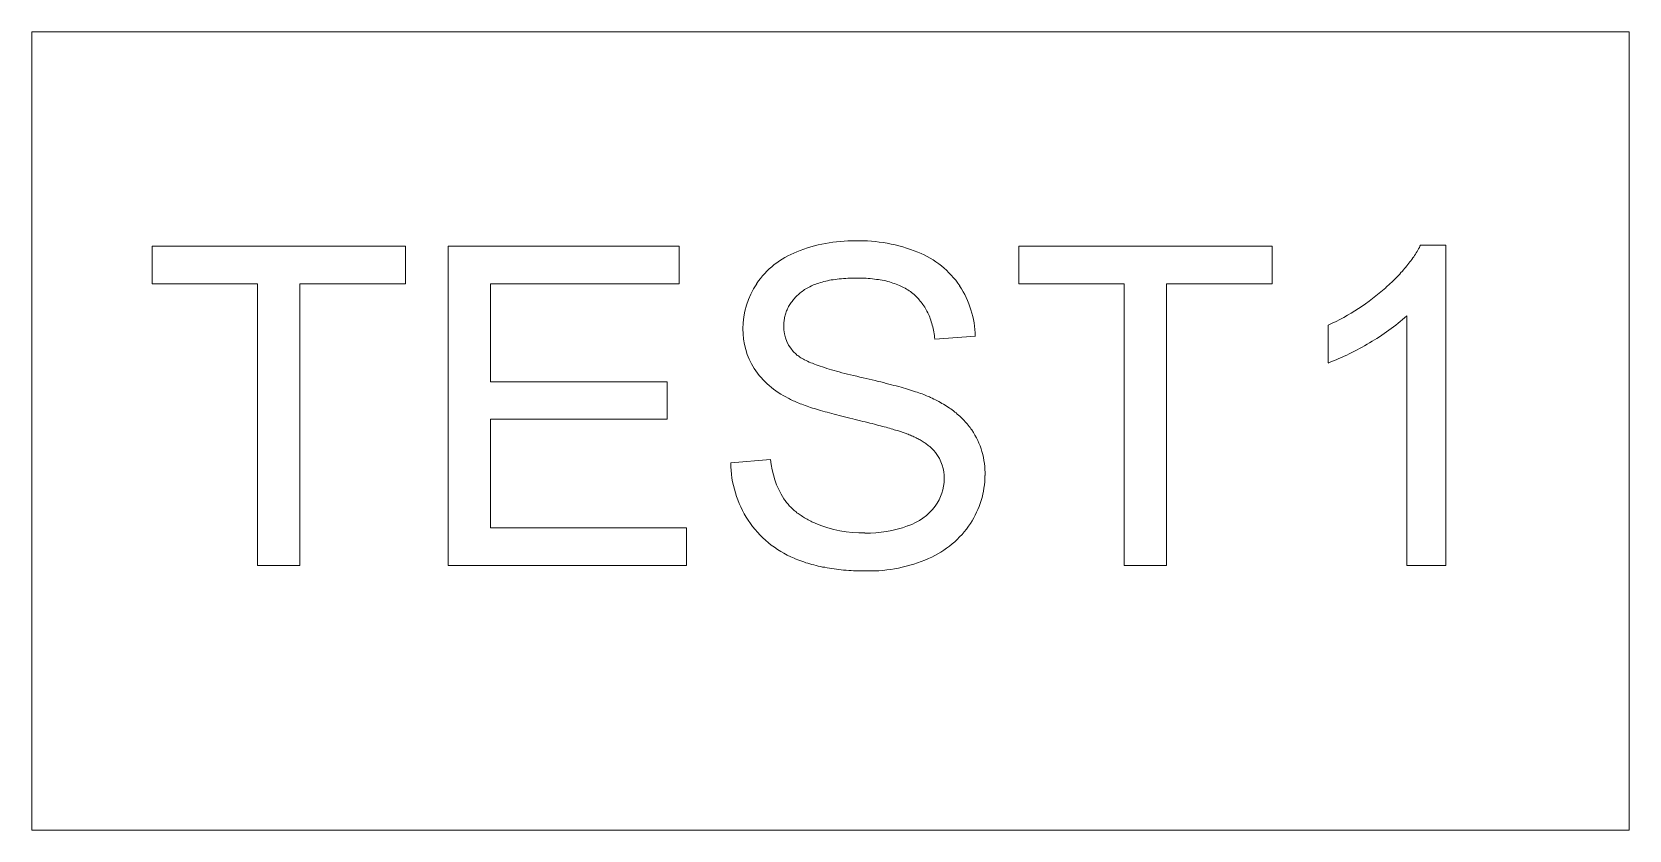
# Model space of a CAD drawing. Extents: x 0 to 100, y 0 to 50.
import ezdxf

# ---------------------------------------------------------------- set-up
doc = ezdxf.new("R2010")
doc.units = 0
doc.layers.add('cut at -2', color=7, linetype='Continuous', lineweight=0, true_color=0xffffff)
doc.layers.add('rapid', color=5, linetype='Continuous', lineweight=0, true_color=0x0000ff)

msp = doc.modelspace()

# ---------------------------------------------------------------- linework, layer by layer
at = {"layer": 'cut at -2'}
for p, q in [((100, 50), (0, 50)), ((0, 50), (0, 0)), ((100, 0), (100, 50)), ((7.53, 34.21), (7.53, 36.57)), ((7.53, 36.57), (23.38, 36.57)), ((23.38, 36.57), (23.38, 34.21)), ((26.06, 16.57), (26.06, 36.57)), ((26.06, 36.57), (40.52, 36.57)), ((40.52, 36.57), (40.52, 34.21)), ((61.8, 34.21), (61.8, 36.57)), ((61.8, 36.57), (77.66, 36.57)), ((77.66, 36.57), (77.66, 34.21)), ((86.52, 35.92), (86.57, 36)), ((86.57, 36), (86.63, 36.08)), ((86.63, 36.08), (86.68, 36.17)), ((86.68, 36.17), (86.73, 36.25)), ((86.73, 36.25), (86.78, 36.33)), ((86.78, 36.33), (86.82, 36.41)), ((86.82, 36.41), (86.87, 36.49)), ((86.87, 36.49), (86.91, 36.57)), ((86.91, 36.57), (86.95, 36.65)), ((86.95, 36.65), (88.53, 36.65)), ((88.53, 36.65), (88.53, 16.57)), ((85.72, 34.92), (85.8, 35)), ((85.8, 35), (85.87, 35.09)), ((85.87, 35.09), (85.94, 35.17)), ((85.94, 35.17), (86.01, 35.25)), ((86.01, 35.25), (86.08, 35.34)), ((86.08, 35.34), (86.15, 35.42)), ((86.15, 35.42), (86.22, 35.51)), ((86.22, 35.51), (86.28, 35.59)), ((86.28, 35.59), (86.34, 35.67)), ((86.34, 35.67), (86.4, 35.75)), ((86.4, 35.75), (86.46, 35.84)), ((86.46, 35.84), (86.52, 35.92)), ((14.12, 34.21), (7.53, 34.21)), ((14.12, 16.57), (14.12, 34.21)), ((23.38, 34.21), (16.77, 34.21)), ((16.77, 34.21), (16.77, 16.57)), ((40.52, 34.21), (28.71, 34.21)), ((28.71, 34.21), (28.71, 28.09)), ((48.63, 34), (48.54, 33.95)), ((48.71, 34.04), (48.63, 34)), ((48.8, 34.09), (48.71, 34.04)), ((48.89, 34.13), (48.8, 34.09)), ((48.98, 34.17), (48.89, 34.13)), ((49.08, 34.2), (48.98, 34.17)), ((49.17, 34.24), (49.08, 34.2)), ((49.27, 34.27), (49.17, 34.24)), ((49.38, 34.3), (49.27, 34.27)), ((49.48, 34.33), (49.38, 34.3)), ((49.59, 34.36), (49.48, 34.33)), ((49.7, 34.39), (49.59, 34.36)), ((49.82, 34.41), (49.7, 34.39)), ((49.93, 34.44), (49.82, 34.41)), ((50.05, 34.46), (49.93, 34.44)), ((50.17, 34.48), (50.05, 34.46)), ((50.29, 34.5), (50.17, 34.48)), ((50.42, 34.51), (50.29, 34.5)), ((50.55, 34.53), (50.42, 34.51)), ((50.68, 34.54), (50.55, 34.53)), ((50.81, 34.55), (50.68, 34.54)), ((50.95, 34.56), (50.81, 34.55)), ((51.09, 34.57), (50.95, 34.56)), ((51.23, 34.57), (51.09, 34.57)), ((51.37, 34.58), (51.23, 34.57)), ((51.52, 34.58), (51.37, 34.58)), ((51.67, 34.58), (51.52, 34.58)), ((51.81, 34.58), (51.67, 34.58)), ((51.95, 34.58), (51.81, 34.58)), ((52.09, 34.57), (51.95, 34.58)), ((52.23, 34.57), (52.09, 34.57)), ((52.36, 34.56), (52.23, 34.57)), ((52.49, 34.55), (52.36, 34.56)), ((52.62, 34.53), (52.49, 34.55)), ((52.75, 34.52), (52.62, 34.53)), ((52.87, 34.5), (52.75, 34.52)), ((53, 34.49), (52.87, 34.5)), ((53.12, 34.47), (53, 34.49)), ((53.24, 34.44), (53.12, 34.47)), ((53.35, 34.42), (53.24, 34.44)), ((53.47, 34.4), (53.35, 34.42)), ((53.58, 34.37), (53.47, 34.4)), ((53.69, 34.34), (53.58, 34.37)), ((53.8, 34.31), (53.69, 34.34)), ((53.9, 34.27), (53.8, 34.31)), ((54.01, 34.24), (53.9, 34.27)), ((54.11, 34.2), (54.01, 34.24)), ((54.21, 34.16), (54.11, 34.2)), ((54.31, 34.12), (54.21, 34.16)), ((54.4, 34.08), (54.31, 34.12)), ((54.49, 34.04), (54.4, 34.08)), ((54.58, 33.99), (54.49, 34.04)), ((68.39, 34.21), (61.8, 34.21)), ((68.39, 16.57), (68.39, 34.21)), ((77.66, 34.21), (71.04, 34.21)), ((71.04, 34.21), (71.04, 16.57)), ((84.77, 33.98), (84.86, 34.07)), ((84.86, 34.07), (84.96, 34.15)), ((84.96, 34.15), (85.05, 34.24)), ((85.05, 34.24), (85.14, 34.32)), ((85.14, 34.32), (85.23, 34.41)), ((85.23, 34.41), (85.31, 34.49)), ((85.31, 34.49), (85.4, 34.58)), ((85.4, 34.58), (85.48, 34.66)), ((85.48, 34.66), (85.56, 34.75)), ((85.56, 34.75), (85.64, 34.83)), ((85.64, 34.83), (85.72, 34.92)), ((47.54, 33.05), (47.5, 32.99)), ((47.59, 33.12), (47.54, 33.05)), ((47.64, 33.18), (47.59, 33.12)), ((47.69, 33.24), (47.64, 33.18)), ((47.74, 33.3), (47.69, 33.24)), ((47.79, 33.36), (47.74, 33.3)), ((47.85, 33.42), (47.79, 33.36)), ((47.91, 33.48), (47.85, 33.42)), ((47.97, 33.53), (47.91, 33.48)), ((48.03, 33.59), (47.97, 33.53)), ((48.1, 33.65), (48.03, 33.59)), ((48.17, 33.7), (48.1, 33.65)), ((48.24, 33.76), (48.17, 33.7)), ((48.31, 33.81), (48.24, 33.76)), ((48.38, 33.86), (48.31, 33.81)), ((48.46, 33.91), (48.38, 33.86)), ((48.54, 33.95), (48.46, 33.91)), ((54.67, 33.94), (54.58, 33.99)), ((54.76, 33.89), (54.67, 33.94)), ((54.84, 33.84), (54.76, 33.89)), ((54.92, 33.79), (54.84, 33.84)), ((55, 33.73), (54.92, 33.79)), ((55.08, 33.67), (55, 33.73)), ((55.15, 33.61), (55.08, 33.67)), ((55.23, 33.55), (55.15, 33.61)), ((55.3, 33.49), (55.23, 33.55)), ((55.37, 33.42), (55.3, 33.49)), ((55.43, 33.36), (55.37, 33.42)), ((55.5, 33.29), (55.43, 33.36)), ((55.56, 33.22), (55.5, 33.29)), ((55.62, 33.14), (55.56, 33.22)), ((55.68, 33.07), (55.62, 33.14)), ((55.74, 32.99), (55.68, 33.07)), ((47.11, 32.03), (47.1, 31.96)), ((47.12, 32.11), (47.11, 32.03)), ((47.14, 32.18), (47.12, 32.11)), ((47.16, 32.25), (47.14, 32.18)), ((47.18, 32.32), (47.16, 32.25)), ((47.2, 32.39), (47.18, 32.32)), ((47.22, 32.46), (47.2, 32.39)), ((47.25, 32.53), (47.22, 32.46)), ((47.28, 32.6), (47.25, 32.53)), ((47.31, 32.66), (47.28, 32.6)), ((47.34, 32.73), (47.31, 32.66)), ((47.38, 32.8), (47.34, 32.73)), ((47.42, 32.86), (47.38, 32.8)), ((47.46, 32.93), (47.42, 32.86)), ((47.5, 32.99), (47.46, 32.93)), ((55.79, 32.92), (55.74, 32.99)), ((55.85, 32.84), (55.79, 32.92)), ((55.9, 32.76), (55.85, 32.84)), ((55.95, 32.67), (55.9, 32.76)), ((56, 32.59), (55.95, 32.67)), ((56.04, 32.5), (56, 32.59)), ((56.09, 32.41), (56.04, 32.5)), ((56.13, 32.32), (56.09, 32.41)), ((56.17, 32.23), (56.13, 32.32)), ((56.21, 32.14), (56.17, 32.23)), ((56.25, 32.04), (56.21, 32.14)), ((56.28, 31.94), (56.25, 32.04)), ((86.08, 16.57), (86.08, 32.22)), ((47.08, 31.81), (47.07, 31.73)), ((47.07, 31.73), (47.07, 31.66)), ((47.07, 31.66), (47.07, 31.58)), ((47.09, 31.88), (47.08, 31.81)), ((47.1, 31.96), (47.09, 31.88)), ((56.31, 31.84), (56.28, 31.94)), ((56.35, 31.74), (56.31, 31.84)), ((56.37, 31.64), (56.35, 31.74)), ((56.4, 31.53), (56.37, 31.64)), ((56.43, 31.43), (56.4, 31.53)), ((56.45, 31.32), (56.43, 31.43)), ((56.47, 31.21), (56.45, 31.32)), ((56.49, 31.09), (56.47, 31.21)), ((56.51, 30.98), (56.49, 31.09)), ((81.17, 29.26), (81.17, 31.63)), ((56.52, 30.87), (56.51, 30.98)), ((56.54, 30.75), (56.52, 30.87)), ((59.07, 30.94), (56.54, 30.75)), ((47.85, 29.81), (47.9, 29.76)), ((47.9, 29.76), (47.95, 29.72)), ((47.95, 29.72), (48.01, 29.68)), ((48.01, 29.68), (48.08, 29.63)), ((48.08, 29.63), (48.15, 29.59)), ((48.15, 29.59), (48.22, 29.54)), ((48.22, 29.54), (48.3, 29.5)), ((48.3, 29.5), (48.38, 29.46)), ((48.38, 29.46), (48.47, 29.41)), ((48.47, 29.41), (48.56, 29.37)), ((48.56, 29.37), (48.66, 29.32)), ((48.66, 29.32), (48.77, 29.28)), ((48.77, 29.28), (48.87, 29.24)), ((48.87, 29.24), (48.99, 29.19)), ((48.99, 29.19), (49.1, 29.15)), ((49.1, 29.15), (49.23, 29.1)), ((49.23, 29.1), (49.35, 29.06)), ((49.35, 29.06), (49.49, 29.01)), ((49.49, 29.01), (49.62, 28.97)), ((28.71, 28.09), (39.77, 28.09)), ((39.77, 28.09), (39.77, 25.74)), ((49.62, 28.97), (49.76, 28.92)), ((49.76, 28.92), (49.91, 28.88)), ((49.91, 28.88), (50.06, 28.83)), ((50.06, 28.83), (50.22, 28.79)), ((50.22, 28.79), (50.38, 28.74)), ((50.38, 28.74), (50.54, 28.7)), ((50.54, 28.7), (50.71, 28.65)), ((50.71, 28.65), (50.89, 28.61)), ((50.89, 28.61), (51.07, 28.56)), ((51.07, 28.56), (51.25, 28.52)), ((51.25, 28.52), (51.44, 28.47)), ((51.44, 28.47), (51.64, 28.43)), ((51.64, 28.43), (51.84, 28.38)), ((51.84, 28.38), (52.04, 28.34)), ((52.04, 28.34), (52.23, 28.29)), ((52.23, 28.29), (52.42, 28.25)), ((52.42, 28.25), (52.61, 28.2)), ((52.61, 28.2), (52.8, 28.16)), ((52.8, 28.16), (52.98, 28.11)), ((52.98, 28.11), (53.15, 28.07)), ((53.15, 28.07), (53.32, 28.03)), ((53.32, 28.03), (53.49, 27.98)), ((47.43, 27.01), (47.36, 27.05)), ((47.5, 26.98), (47.43, 27.01)), ((53.49, 27.98), (53.66, 27.94)), ((53.66, 27.94), (53.82, 27.9)), ((53.82, 27.9), (53.97, 27.86)), ((53.97, 27.86), (54.12, 27.82)), ((54.12, 27.82), (54.27, 27.78)), ((54.27, 27.78), (54.42, 27.74)), ((54.42, 27.74), (54.56, 27.7)), ((54.56, 27.7), (54.69, 27.66)), ((54.69, 27.66), (54.83, 27.62)), ((54.83, 27.62), (54.95, 27.58)), ((54.95, 27.58), (55.08, 27.54)), ((55.08, 27.54), (55.2, 27.5)), ((55.2, 27.5), (55.32, 27.46)), ((55.32, 27.46), (55.43, 27.43)), ((55.43, 27.43), (55.54, 27.39)), ((55.54, 27.39), (55.64, 27.35)), ((55.64, 27.35), (55.74, 27.32)), ((55.74, 27.32), (55.84, 27.28)), ((55.84, 27.28), (55.93, 27.24)), ((55.93, 27.24), (56.02, 27.21)), ((56.02, 27.21), (56.11, 27.17)), ((56.11, 27.17), (56.19, 27.14)), ((56.19, 27.14), (56.26, 27.1)), ((56.26, 27.1), (56.37, 27.05)), ((56.37, 27.05), (56.48, 27)), ((56.48, 27), (56.58, 26.95)), ((47.58, 26.94), (47.5, 26.98)), ((47.66, 26.9), (47.58, 26.94)), ((47.74, 26.87), (47.66, 26.9)), ((47.83, 26.83), (47.74, 26.87)), ((47.92, 26.79), (47.83, 26.83)), ((48.01, 26.75), (47.92, 26.79)), ((48.11, 26.71), (48.01, 26.75)), ((48.21, 26.68), (48.11, 26.71)), ((48.31, 26.64), (48.21, 26.68)), ((48.42, 26.6), (48.31, 26.64)), ((48.53, 26.56), (48.42, 26.6)), ((48.64, 26.52), (48.53, 26.56)), ((48.75, 26.48), (48.64, 26.52)), ((48.87, 26.44), (48.75, 26.48)), ((49, 26.41), (48.87, 26.44)), ((49.12, 26.37), (49, 26.41)), ((49.25, 26.33), (49.12, 26.37)), ((49.38, 26.29), (49.25, 26.33)), ((49.52, 26.25), (49.38, 26.29)), ((49.66, 26.21), (49.52, 26.25)), ((49.8, 26.17), (49.66, 26.21)), ((49.94, 26.13), (49.8, 26.17)), ((50.09, 26.09), (49.94, 26.13)), ((50.24, 26.05), (50.09, 26.09)), ((50.4, 26.01), (50.24, 26.05)), ((50.55, 25.97), (50.4, 26.01)), ((56.58, 26.95), (56.69, 26.9)), ((56.69, 26.9), (56.79, 26.84)), ((56.79, 26.84), (56.89, 26.79)), ((56.89, 26.79), (56.98, 26.73)), ((56.98, 26.73), (57.08, 26.68)), ((57.08, 26.68), (57.17, 26.62)), ((57.17, 26.62), (57.27, 26.56)), ((57.27, 26.56), (57.36, 26.5)), ((57.36, 26.5), (57.45, 26.44)), ((57.45, 26.44), (57.53, 26.38)), ((57.53, 26.38), (57.62, 26.32)), ((57.62, 26.32), (57.7, 26.26)), ((57.7, 26.26), (57.78, 26.19)), ((57.78, 26.19), (57.86, 26.13)), ((57.86, 26.13), (57.94, 26.06)), ((57.94, 26.06), (58.02, 26)), ((39.77, 25.74), (28.71, 25.74)), ((28.71, 25.74), (28.71, 18.93)), ((50.71, 25.93), (50.55, 25.97)), ((50.88, 25.88), (50.71, 25.93)), ((51.05, 25.84), (50.88, 25.88)), ((51.22, 25.8), (51.05, 25.84)), ((51.39, 25.76), (51.22, 25.8)), ((51.55, 25.72), (51.39, 25.76)), ((51.72, 25.68), (51.55, 25.72)), ((51.88, 25.64), (51.72, 25.68)), ((52.03, 25.6), (51.88, 25.64)), ((52.18, 25.57), (52.03, 25.6)), ((52.33, 25.53), (52.18, 25.57)), ((52.47, 25.49), (52.33, 25.53)), ((52.61, 25.46), (52.47, 25.49)), ((52.75, 25.42), (52.61, 25.46)), ((52.88, 25.39), (52.75, 25.42)), ((53.01, 25.35), (52.88, 25.39)), ((53.13, 25.32), (53.01, 25.35)), ((53.25, 25.29), (53.13, 25.32)), ((53.37, 25.26), (53.25, 25.29)), ((53.48, 25.23), (53.37, 25.26)), ((53.59, 25.2), (53.48, 25.23)), ((53.7, 25.17), (53.59, 25.2)), ((53.8, 25.14), (53.7, 25.17)), ((53.9, 25.11), (53.8, 25.14)), ((53.99, 25.08), (53.9, 25.11)), ((54.08, 25.06), (53.99, 25.08)), ((54.17, 25.03), (54.08, 25.06)), ((54.25, 25.01), (54.17, 25.03)), ((54.33, 24.98), (54.25, 25.01)), ((58.02, 26), (58.09, 25.93)), ((58.09, 25.93), (58.16, 25.86)), ((58.16, 25.86), (58.23, 25.8)), ((58.23, 25.8), (58.3, 25.73)), ((58.3, 25.73), (58.37, 25.66)), ((58.37, 25.66), (58.44, 25.58)), ((58.44, 25.58), (58.5, 25.51)), ((58.5, 25.51), (58.56, 25.44)), ((58.56, 25.44), (58.62, 25.37)), ((58.62, 25.37), (58.68, 25.29)), ((58.68, 25.29), (58.74, 25.22)), ((58.74, 25.22), (58.79, 25.14)), ((58.79, 25.14), (58.84, 25.07)), ((54.41, 24.96), (54.33, 24.98)), ((54.48, 24.93), (54.41, 24.96)), ((54.55, 24.91), (54.48, 24.93)), ((54.61, 24.89), (54.55, 24.91)), ((54.67, 24.87), (54.61, 24.89)), ((54.73, 24.85), (54.67, 24.87)), ((54.78, 24.83), (54.73, 24.85)), ((54.86, 24.8), (54.78, 24.83)), ((54.93, 24.77), (54.86, 24.8)), ((55.01, 24.74), (54.93, 24.77)), ((55.08, 24.7), (55.01, 24.74)), ((55.15, 24.67), (55.08, 24.7)), ((55.22, 24.64), (55.15, 24.67)), ((55.29, 24.61), (55.22, 24.64)), ((55.36, 24.57), (55.29, 24.61)), ((55.43, 24.54), (55.36, 24.57)), ((55.49, 24.51), (55.43, 24.54)), ((55.56, 24.47), (55.49, 24.51)), ((55.62, 24.44), (55.56, 24.47)), ((55.68, 24.4), (55.62, 24.44)), ((55.74, 24.37), (55.68, 24.4)), ((55.8, 24.33), (55.74, 24.37)), ((55.86, 24.29), (55.8, 24.33)), ((55.91, 24.26), (55.86, 24.29)), ((55.96, 24.22), (55.91, 24.26)), ((56.02, 24.18), (55.96, 24.22)), ((56.07, 24.14), (56.02, 24.18)), ((56.12, 24.1), (56.07, 24.14)), ((56.17, 24.06), (56.12, 24.1)), ((56.22, 24.02), (56.17, 24.06)), ((56.26, 23.98), (56.22, 24.02)), ((43.75, 23), (46.25, 23.22)), ((56.31, 23.94), (56.26, 23.98)), ((56.35, 23.9), (56.31, 23.94)), ((56.39, 23.86), (56.35, 23.9)), ((56.43, 23.82), (56.39, 23.86)), ((56.47, 23.78), (56.43, 23.82)), ((56.51, 23.73), (56.47, 23.78)), ((56.54, 23.69), (56.51, 23.73)), ((56.58, 23.65), (56.54, 23.69)), ((47.08, 20.75), (47.12, 20.69)), ((47.12, 20.69), (47.16, 20.64)), ((47.16, 20.64), (47.2, 20.58)), ((47.2, 20.58), (47.25, 20.52)), ((47.25, 20.52), (47.3, 20.46)), ((47.3, 20.46), (47.34, 20.41)), ((47.34, 20.41), (47.39, 20.35)), ((47.39, 20.35), (47.44, 20.3)), ((47.44, 20.3), (47.5, 20.24)), ((47.5, 20.24), (47.55, 20.19)), ((47.55, 20.19), (47.61, 20.14)), ((47.61, 20.14), (47.66, 20.08)), ((47.66, 20.08), (47.72, 20.03)), ((47.72, 20.03), (47.78, 19.98)), ((47.78, 19.98), (47.84, 19.93)), ((47.84, 19.93), (47.9, 19.88)), ((47.9, 19.88), (47.97, 19.84)), ((47.97, 19.84), (48.03, 19.79)), ((48.03, 19.79), (48.1, 19.74)), ((48.1, 19.74), (48.17, 19.7)), ((48.17, 19.7), (48.24, 19.65)), ((48.24, 19.65), (48.31, 19.61)), ((48.31, 19.61), (48.38, 19.56)), ((48.38, 19.56), (48.45, 19.52)), ((48.45, 19.52), (48.53, 19.48)), ((48.53, 19.48), (48.6, 19.43)), ((48.6, 19.43), (48.68, 19.39)), ((48.68, 19.39), (48.76, 19.35)), ((48.76, 19.35), (48.84, 19.31)), ((48.84, 19.31), (48.92, 19.27)), ((48.92, 19.27), (49, 19.24)), ((49, 19.24), (49.09, 19.2)), ((28.71, 18.93), (40.98, 18.93)), ((40.98, 18.93), (40.98, 16.57)), ((47.85, 16.97), (47.73, 17.02)), ((16.77, 16.57), (14.12, 16.57)), ((40.98, 16.57), (26.06, 16.57)), ((47.96, 16.93), (47.85, 16.97)), ((48.08, 16.88), (47.96, 16.93)), ((48.2, 16.84), (48.08, 16.88)), ((48.33, 16.8), (48.2, 16.84)), ((48.45, 16.75), (48.33, 16.8)), ((48.58, 16.71), (48.45, 16.75)), ((48.7, 16.68), (48.58, 16.71)), ((48.83, 16.64), (48.7, 16.68)), ((48.96, 16.61), (48.83, 16.64)), ((49.1, 16.57), (48.96, 16.61)), ((49.23, 16.54), (49.1, 16.57)), ((49.37, 16.51), (49.23, 16.54)), ((49.5, 16.48), (49.37, 16.51)), ((49.64, 16.46), (49.5, 16.48)), ((49.79, 16.43), (49.64, 16.46)), ((49.93, 16.41), (49.79, 16.43)), ((50.07, 16.38), (49.93, 16.41)), ((50.22, 16.36), (50.07, 16.38)), ((50.37, 16.34), (50.22, 16.36)), ((50.52, 16.33), (50.37, 16.34)), ((50.67, 16.31), (50.52, 16.33)), ((50.82, 16.29), (50.67, 16.31)), ((50.98, 16.28), (50.82, 16.29)), ((51.14, 16.27), (50.98, 16.28)), ((51.29, 16.26), (51.14, 16.27)), ((51.45, 16.25), (51.29, 16.26)), ((51.62, 16.24), (51.45, 16.25)), ((51.78, 16.24), (51.62, 16.24)), ((51.94, 16.23), (51.78, 16.24)), ((52.11, 16.23), (51.94, 16.23)), ((52.28, 16.23), (52.11, 16.23)), ((71.04, 16.57), (68.39, 16.57)), ((88.53, 16.57), (86.08, 16.57)), ((0, 0), (100, 0))]:
    msp.add_line(p, q, dxfattribs=at)
for centre, radius, start, end in [((49.79, 31.26), 5.32, 110.9814, 146.0719), ((51.43, 27.39), 9.52, 89.2277, 111.8315), ((51.75, 26.89), 10.03, 68.1818, 91.1208), ((53.39, 30.94), 5.66, 33.8442, 68.3635), ((49.6, 31.4), 5.08, 146.1926, 180.0293), ((53.02, 30.78), 6.05, 1.4904, 33.1328), ((74.96, 45.1), 14.83, 294.7518, 311.4179), ((77.5, 41.57), 12.69, 299.5213, 312.5334), ((49.08, 31.35), 4.56, 179.2943, 212.223), ((49.34, 31.52), 2.27, 178.4779, 228.8733), ((75.22, 44.64), 16.49, 291.1303, 301.1501), ((49.72, 31.92), 5.41, 213.7359, 244.0739), ((54.71, 22.31), 4.97, 358.956, 33.6593), ((51.74, 23.69), 5.51, 184.906, 212.1543), ((54.52, 22.05), 2.6, 358.9278, 37.7994), ((50.5, 23.1), 6.75, 180.821, 213.1552), ((54.26, 22), 2.86, 323.3504, 0.0538), ((54.23, 22.23), 5.44, 326.3024, 359.8943), ((53.63, 22.56), 3.71, 288.9589, 322.2021), ((50.17, 22.91), 6.37, 213.3643, 247.4532), ((52.04, 26.23), 7.62, 247.2207, 270.8949), ((52.29, 25.96), 7.36, 268.9353, 290.179), ((53.75, 22.54), 6.02, 293.3832, 326.4326), ((52.43, 25.38), 9.15, 269.093, 293.9167)]:
    msp.add_arc(centre, radius, start, end, dxfattribs=at)
at = {"layer": 'rapid'}
for p, q in [((0, 50), (0, 50)), ((100, 50), (100, 50)), ((7.53, 36.57), (7.53, 36.57)), ((23.38, 36.57), (23.38, 36.57)), ((26.06, 36.57), (26.06, 36.57)), ((40.52, 36.57), (40.52, 36.57)), ((47.89, 36.23), (47.89, 36.23)), ((51.56, 36.91), (51.56, 36.91)), ((55.48, 36.2), (55.48, 36.2)), ((61.8, 36.57), (61.8, 36.57)), ((77.66, 36.57), (77.66, 36.57)), ((86.57, 36), (86.57, 36)), ((86.63, 36.08), (86.63, 36.08)), ((86.68, 36.17), (86.68, 36.17)), ((86.73, 36.25), (86.73, 36.25)), ((86.78, 36.33), (86.78, 36.33)), ((86.82, 36.41), (86.82, 36.41)), ((86.87, 36.49), (86.87, 36.49)), ((86.91, 36.57), (86.91, 36.57)), ((86.95, 36.65), (86.95, 36.65)), ((88.53, 36.65), (88.53, 36.65)), ((85.8, 35), (85.8, 35)), ((85.87, 35.09), (85.87, 35.09)), ((85.94, 35.17), (85.94, 35.17)), ((86.01, 35.25), (86.01, 35.25)), ((86.08, 35.34), (86.08, 35.34)), ((86.15, 35.42), (86.15, 35.42)), ((86.22, 35.51), (86.22, 35.51)), ((86.28, 35.59), (86.28, 35.59)), ((86.34, 35.67), (86.34, 35.67)), ((86.4, 35.75), (86.4, 35.75)), ((86.46, 35.84), (86.46, 35.84)), ((86.52, 35.92), (86.52, 35.92)), ((7.53, 34.21), (7.53, 34.21)), ((14.12, 34.21), (14.12, 34.21)), ((16.77, 34.21), (16.77, 34.21)), ((23.38, 34.21), (23.38, 34.21)), ((28.71, 34.21), (28.71, 34.21)), ((40.52, 34.21), (40.52, 34.21)), ((45.38, 34.23), (45.38, 34.23)), ((48.63, 34), (48.63, 34)), ((48.71, 34.04), (48.71, 34.04)), ((48.8, 34.09), (48.8, 34.09)), ((48.89, 34.13), (48.89, 34.13)), ((48.98, 34.17), (48.98, 34.17)), ((49.08, 34.2), (49.08, 34.2)), ((49.17, 34.24), (49.17, 34.24)), ((49.27, 34.27), (49.27, 34.27)), ((49.38, 34.3), (49.38, 34.3)), ((49.48, 34.33), (49.48, 34.33)), ((49.59, 34.36), (49.59, 34.36)), ((49.7, 34.39), (49.7, 34.39)), ((49.82, 34.41), (49.82, 34.41)), ((49.93, 34.44), (49.93, 34.44)), ((50.05, 34.46), (50.05, 34.46)), ((50.17, 34.48), (50.17, 34.48)), ((50.29, 34.5), (50.29, 34.5)), ((50.42, 34.51), (50.42, 34.51)), ((50.55, 34.53), (50.55, 34.53)), ((50.68, 34.54), (50.68, 34.54)), ((50.81, 34.55), (50.81, 34.55)), ((50.95, 34.56), (50.95, 34.56)), ((51.09, 34.57), (51.09, 34.57)), ((51.23, 34.57), (51.23, 34.57)), ((51.37, 34.58), (51.37, 34.58)), ((51.52, 34.58), (51.52, 34.58)), ((51.67, 34.58), (51.67, 34.58)), ((51.81, 34.58), (51.81, 34.58)), ((51.95, 34.58), (51.95, 34.58)), ((52.09, 34.57), (52.09, 34.57)), ((52.23, 34.57), (52.23, 34.57)), ((52.36, 34.56), (52.36, 34.56)), ((52.49, 34.55), (52.49, 34.55)), ((52.62, 34.53), (52.62, 34.53)), ((52.75, 34.52), (52.75, 34.52)), ((52.87, 34.5), (52.87, 34.5)), ((53, 34.49), (53, 34.49)), ((53.12, 34.47), (53.12, 34.47)), ((53.24, 34.44), (53.24, 34.44)), ((53.35, 34.42), (53.35, 34.42)), ((53.47, 34.4), (53.47, 34.4)), ((53.58, 34.37), (53.58, 34.37)), ((53.69, 34.34), (53.69, 34.34)), ((53.8, 34.31), (53.8, 34.31)), ((53.9, 34.27), (53.9, 34.27)), ((54.01, 34.24), (54.01, 34.24)), ((54.11, 34.2), (54.11, 34.2)), ((54.21, 34.16), (54.21, 34.16)), ((54.31, 34.12), (54.31, 34.12)), ((54.4, 34.08), (54.4, 34.08)), ((54.49, 34.04), (54.49, 34.04)), ((58.09, 34.09), (58.09, 34.09)), ((61.8, 34.21), (61.8, 34.21)), ((68.39, 34.21), (68.39, 34.21)), ((71.04, 34.21), (71.04, 34.21)), ((77.66, 34.21), (77.66, 34.21)), ((84.86, 34.07), (84.86, 34.07)), ((84.96, 34.15), (84.96, 34.15)), ((85.05, 34.24), (85.05, 34.24)), ((85.14, 34.32), (85.14, 34.32)), ((85.23, 34.41), (85.23, 34.41)), ((85.31, 34.49), (85.31, 34.49)), ((85.4, 34.58), (85.4, 34.58)), ((85.48, 34.66), (85.48, 34.66)), ((85.56, 34.75), (85.56, 34.75)), ((85.64, 34.83), (85.64, 34.83)), ((85.72, 34.92), (85.72, 34.92)), ((47.54, 33.05), (47.54, 33.05)), ((47.59, 33.12), (47.59, 33.12)), ((47.64, 33.18), (47.64, 33.18)), ((47.69, 33.24), (47.69, 33.24)), ((47.74, 33.3), (47.74, 33.3)), ((47.79, 33.36), (47.79, 33.36)), ((47.85, 33.42), (47.85, 33.42)), ((47.91, 33.48), (47.91, 33.48)), ((47.97, 33.53), (47.97, 33.53)), ((48.03, 33.59), (48.03, 33.59)), ((48.1, 33.65), (48.1, 33.65)), ((48.17, 33.7), (48.17, 33.7)), ((48.24, 33.76), (48.24, 33.76)), ((48.31, 33.81), (48.31, 33.81)), ((48.38, 33.86), (48.38, 33.86)), ((48.46, 33.91), (48.46, 33.91)), ((48.54, 33.95), (48.54, 33.95)), ((54.58, 33.99), (54.58, 33.99)), ((54.67, 33.94), (54.67, 33.94)), ((54.76, 33.89), (54.76, 33.89)), ((54.84, 33.84), (54.84, 33.84)), ((54.92, 33.79), (54.92, 33.79)), ((55, 33.73), (55, 33.73)), ((55.08, 33.67), (55.08, 33.67)), ((55.15, 33.61), (55.15, 33.61)), ((55.23, 33.55), (55.23, 33.55)), ((55.3, 33.49), (55.3, 33.49)), ((55.37, 33.42), (55.37, 33.42)), ((55.43, 33.36), (55.43, 33.36)), ((55.5, 33.29), (55.5, 33.29)), ((55.56, 33.22), (55.56, 33.22)), ((55.62, 33.14), (55.62, 33.14)), ((55.68, 33.07), (55.68, 33.07)), ((84.77, 33.98), (84.77, 33.98)), ((47.11, 32.03), (47.11, 32.03)), ((47.12, 32.11), (47.12, 32.11)), ((47.14, 32.18), (47.14, 32.18)), ((47.16, 32.25), (47.16, 32.25)), ((47.18, 32.32), (47.18, 32.32)), ((47.2, 32.39), (47.2, 32.39)), ((47.22, 32.46), (47.22, 32.46)), ((47.25, 32.53), (47.25, 32.53)), ((47.28, 32.6), (47.28, 32.6)), ((47.31, 32.66), (47.31, 32.66)), ((47.34, 32.73), (47.34, 32.73)), ((47.38, 32.8), (47.38, 32.8)), ((47.42, 32.86), (47.42, 32.86)), ((47.46, 32.93), (47.46, 32.93)), ((47.5, 32.99), (47.5, 32.99)), ((55.74, 32.99), (55.74, 32.99)), ((55.79, 32.92), (55.79, 32.92)), ((55.85, 32.84), (55.85, 32.84)), ((55.9, 32.76), (55.9, 32.76)), ((55.95, 32.67), (55.95, 32.67)), ((56, 32.59), (56, 32.59)), ((56.04, 32.5), (56.04, 32.5)), ((56.09, 32.41), (56.09, 32.41)), ((56.13, 32.32), (56.13, 32.32)), ((56.17, 32.23), (56.17, 32.23)), ((56.21, 32.14), (56.21, 32.14)), ((56.25, 32.04), (56.25, 32.04)), ((86.08, 32.22), (86.08, 32.22)), ((44.52, 31.4), (44.52, 31.4)), ((47.07, 31.73), (47.07, 31.73)), ((47.07, 31.66), (47.07, 31.66)), ((47.07, 31.58), (47.07, 31.58)), ((47.08, 31.81), (47.08, 31.81)), ((47.09, 31.88), (47.09, 31.88)), ((47.1, 31.96), (47.1, 31.96)), ((56.28, 31.94), (56.28, 31.94)), ((56.31, 31.84), (56.31, 31.84)), ((56.35, 31.74), (56.35, 31.74)), ((56.37, 31.64), (56.37, 31.64)), ((56.4, 31.53), (56.4, 31.53)), ((56.43, 31.43), (56.43, 31.43)), ((56.45, 31.32), (56.45, 31.32)), ((56.47, 31.21), (56.47, 31.21)), ((56.49, 31.09), (56.49, 31.09)), ((81.17, 31.63), (81.17, 31.63)), ((56.51, 30.98), (56.51, 30.98)), ((56.52, 30.87), (56.52, 30.87)), ((56.54, 30.75), (56.54, 30.75)), ((59.07, 30.94), (59.07, 30.94)), ((83.75, 30.53), (83.75, 30.53)), ((47.85, 29.81), (47.85, 29.81)), ((47.9, 29.76), (47.9, 29.76)), ((47.95, 29.72), (47.95, 29.72)), ((48.01, 29.68), (48.01, 29.68)), ((48.08, 29.63), (48.08, 29.63)), ((48.15, 29.59), (48.15, 29.59)), ((48.22, 29.54), (48.22, 29.54)), ((48.3, 29.5), (48.3, 29.5)), ((48.38, 29.46), (48.38, 29.46)), ((48.47, 29.41), (48.47, 29.41)), ((48.56, 29.37), (48.56, 29.37)), ((48.66, 29.32), (48.66, 29.32)), ((48.77, 29.28), (48.77, 29.28)), ((48.87, 29.24), (48.87, 29.24)), ((48.99, 29.19), (48.99, 29.19)), ((49.1, 29.15), (49.1, 29.15)), ((49.23, 29.1), (49.23, 29.1)), ((49.35, 29.06), (49.35, 29.06)), ((49.49, 29.01), (49.49, 29.01)), ((81.17, 29.26), (81.17, 29.26)), ((28.71, 28.09), (28.71, 28.09)), ((39.77, 28.09), (39.77, 28.09)), ((45.22, 28.91), (45.22, 28.91)), ((49.62, 28.97), (49.62, 28.97)), ((49.76, 28.92), (49.76, 28.92)), ((49.91, 28.88), (49.91, 28.88)), ((50.06, 28.83), (50.06, 28.83)), ((50.22, 28.79), (50.22, 28.79)), ((50.38, 28.74), (50.38, 28.74)), ((50.54, 28.7), (50.54, 28.7)), ((50.71, 28.65), (50.71, 28.65)), ((50.89, 28.61), (50.89, 28.61)), ((51.07, 28.56), (51.07, 28.56)), ((51.25, 28.52), (51.25, 28.52)), ((51.44, 28.47), (51.44, 28.47)), ((51.64, 28.43), (51.64, 28.43)), ((51.84, 28.38), (51.84, 28.38)), ((52.04, 28.34), (52.04, 28.34)), ((52.23, 28.29), (52.23, 28.29)), ((52.42, 28.25), (52.42, 28.25)), ((52.61, 28.2), (52.61, 28.2)), ((52.8, 28.16), (52.8, 28.16)), ((52.98, 28.11), (52.98, 28.11)), ((53.15, 28.07), (53.15, 28.07)), ((53.32, 28.03), (53.32, 28.03)), ((47.36, 27.05), (47.36, 27.05)), ((47.43, 27.01), (47.43, 27.01)), ((53.49, 27.98), (53.49, 27.98)), ((53.66, 27.94), (53.66, 27.94)), ((53.82, 27.9), (53.82, 27.9)), ((53.97, 27.86), (53.97, 27.86)), ((54.12, 27.82), (54.12, 27.82)), ((54.27, 27.78), (54.27, 27.78)), ((54.42, 27.74), (54.42, 27.74)), ((54.56, 27.7), (54.56, 27.7)), ((54.69, 27.66), (54.69, 27.66)), ((54.83, 27.62), (54.83, 27.62)), ((54.95, 27.58), (54.95, 27.58)), ((55.08, 27.54), (55.08, 27.54)), ((55.2, 27.5), (55.2, 27.5)), ((55.32, 27.46), (55.32, 27.46)), ((55.43, 27.43), (55.43, 27.43)), ((55.54, 27.39), (55.54, 27.39)), ((55.64, 27.35), (55.64, 27.35)), ((55.74, 27.32), (55.74, 27.32)), ((55.84, 27.28), (55.84, 27.28)), ((55.93, 27.24), (55.93, 27.24)), ((56.02, 27.21), (56.02, 27.21)), ((56.11, 27.17), (56.11, 27.17)), ((56.19, 27.14), (56.19, 27.14)), ((56.26, 27.1), (56.26, 27.1)), ((56.37, 27.05), (56.37, 27.05)), ((56.48, 27), (56.48, 27)), ((47.5, 26.98), (47.5, 26.98)), ((47.58, 26.94), (47.58, 26.94)), ((47.66, 26.9), (47.66, 26.9)), ((47.74, 26.87), (47.74, 26.87)), ((47.83, 26.83), (47.83, 26.83)), ((47.92, 26.79), (47.92, 26.79)), ((48.01, 26.75), (48.01, 26.75)), ((48.11, 26.71), (48.11, 26.71)), ((48.21, 26.68), (48.21, 26.68)), ((48.31, 26.64), (48.31, 26.64)), ((48.42, 26.6), (48.42, 26.6)), ((48.53, 26.56), (48.53, 26.56)), ((48.64, 26.52), (48.64, 26.52)), ((48.75, 26.48), (48.75, 26.48)), ((48.87, 26.44), (48.87, 26.44)), ((49, 26.41), (49, 26.41)), ((49.12, 26.37), (49.12, 26.37)), ((49.25, 26.33), (49.25, 26.33)), ((49.38, 26.29), (49.38, 26.29)), ((49.52, 26.25), (49.52, 26.25)), ((49.66, 26.21), (49.66, 26.21)), ((49.8, 26.17), (49.8, 26.17)), ((49.94, 26.13), (49.94, 26.13)), ((50.09, 26.09), (50.09, 26.09)), ((50.24, 26.05), (50.24, 26.05)), ((50.4, 26.01), (50.4, 26.01)), ((56.58, 26.95), (56.58, 26.95)), ((56.69, 26.9), (56.69, 26.9)), ((56.79, 26.84), (56.79, 26.84)), ((56.89, 26.79), (56.89, 26.79)), ((56.98, 26.73), (56.98, 26.73)), ((57.08, 26.68), (57.08, 26.68)), ((57.17, 26.62), (57.17, 26.62)), ((57.27, 26.56), (57.27, 26.56)), ((57.36, 26.5), (57.36, 26.5)), ((57.45, 26.44), (57.45, 26.44)), ((57.53, 26.38), (57.53, 26.38)), ((57.62, 26.32), (57.62, 26.32)), ((57.7, 26.26), (57.7, 26.26)), ((57.78, 26.19), (57.78, 26.19)), ((57.86, 26.13), (57.86, 26.13)), ((57.94, 26.06), (57.94, 26.06)), ((28.71, 25.74), (28.71, 25.74)), ((39.77, 25.74), (39.77, 25.74)), ((50.55, 25.97), (50.55, 25.97)), ((50.71, 25.93), (50.71, 25.93)), ((50.88, 25.88), (50.88, 25.88)), ((51.05, 25.84), (51.05, 25.84)), ((51.22, 25.8), (51.22, 25.8)), ((51.39, 25.76), (51.39, 25.76)), ((51.55, 25.72), (51.55, 25.72)), ((51.72, 25.68), (51.72, 25.68)), ((51.88, 25.64), (51.88, 25.64)), ((52.03, 25.6), (52.03, 25.6)), ((52.18, 25.57), (52.18, 25.57)), ((52.33, 25.53), (52.33, 25.53)), ((52.47, 25.49), (52.47, 25.49)), ((52.61, 25.46), (52.61, 25.46)), ((52.75, 25.42), (52.75, 25.42)), ((52.88, 25.39), (52.88, 25.39)), ((53.01, 25.35), (53.01, 25.35)), ((53.13, 25.32), (53.13, 25.32)), ((53.25, 25.29), (53.25, 25.29)), ((53.37, 25.26), (53.37, 25.26)), ((53.48, 25.23), (53.48, 25.23)), ((53.59, 25.2), (53.59, 25.2)), ((53.7, 25.17), (53.7, 25.17)), ((53.8, 25.14), (53.8, 25.14)), ((53.9, 25.11), (53.9, 25.11)), ((53.99, 25.08), (53.99, 25.08)), ((54.08, 25.06), (54.08, 25.06)), ((54.17, 25.03), (54.17, 25.03)), ((54.25, 25.01), (54.25, 25.01)), ((58.02, 26), (58.02, 26)), ((58.09, 25.93), (58.09, 25.93)), ((58.16, 25.86), (58.16, 25.86)), ((58.23, 25.8), (58.23, 25.8)), ((58.3, 25.73), (58.3, 25.73)), ((58.37, 25.66), (58.37, 25.66)), ((58.44, 25.58), (58.44, 25.58)), ((58.5, 25.51), (58.5, 25.51)), ((58.56, 25.44), (58.56, 25.44)), ((58.62, 25.37), (58.62, 25.37)), ((58.68, 25.29), (58.68, 25.29)), ((58.74, 25.22), (58.74, 25.22)), ((58.79, 25.14), (58.79, 25.14)), ((58.84, 25.07), (58.84, 25.07)), ((54.33, 24.98), (54.33, 24.98)), ((54.41, 24.96), (54.41, 24.96)), ((54.48, 24.93), (54.48, 24.93)), ((54.55, 24.91), (54.55, 24.91)), ((54.61, 24.89), (54.61, 24.89)), ((54.67, 24.87), (54.67, 24.87)), ((54.73, 24.85), (54.73, 24.85)), ((54.78, 24.83), (54.78, 24.83)), ((54.86, 24.8), (54.86, 24.8)), ((54.93, 24.77), (54.93, 24.77)), ((55.01, 24.74), (55.01, 24.74)), ((55.08, 24.7), (55.08, 24.7)), ((55.15, 24.67), (55.15, 24.67)), ((55.22, 24.64), (55.22, 24.64)), ((55.29, 24.61), (55.29, 24.61)), ((55.36, 24.57), (55.36, 24.57)), ((55.43, 24.54), (55.43, 24.54)), ((55.49, 24.51), (55.49, 24.51)), ((55.56, 24.47), (55.56, 24.47)), ((55.62, 24.44), (55.62, 24.44)), ((55.68, 24.4), (55.68, 24.4)), ((55.74, 24.37), (55.74, 24.37)), ((55.8, 24.33), (55.8, 24.33)), ((55.86, 24.29), (55.86, 24.29)), ((55.91, 24.26), (55.91, 24.26)), ((55.96, 24.22), (55.96, 24.22)), ((56.02, 24.18), (56.02, 24.18)), ((56.07, 24.14), (56.07, 24.14)), ((56.12, 24.1), (56.12, 24.1)), ((56.17, 24.06), (56.17, 24.06)), ((56.22, 24.02), (56.22, 24.02)), ((46.25, 23.22), (46.25, 23.22)), ((56.26, 23.98), (56.26, 23.98)), ((56.31, 23.94), (56.31, 23.94)), ((56.35, 23.9), (56.35, 23.9)), ((56.39, 23.86), (56.39, 23.86)), ((56.43, 23.82), (56.43, 23.82)), ((56.47, 23.78), (56.47, 23.78)), ((56.51, 23.73), (56.51, 23.73)), ((56.54, 23.69), (56.54, 23.69)), ((56.58, 23.65), (56.58, 23.65)), ((57.12, 22), (57.12, 22)), ((59.68, 22.22), (59.68, 22.22)), ((47.08, 20.75), (47.08, 20.75)), ((47.12, 20.69), (47.12, 20.69)), ((47.16, 20.64), (47.16, 20.64)), ((47.2, 20.58), (47.2, 20.58)), ((47.25, 20.52), (47.25, 20.52)), ((47.3, 20.46), (47.3, 20.46)), ((47.34, 20.41), (47.34, 20.41)), ((47.39, 20.35), (47.39, 20.35)), ((47.44, 20.3), (47.44, 20.3)), ((47.5, 20.24), (47.5, 20.24)), ((47.55, 20.19), (47.55, 20.19)), ((47.61, 20.14), (47.61, 20.14)), ((47.66, 20.08), (47.66, 20.08)), ((47.72, 20.03), (47.72, 20.03)), ((56.56, 20.29), (56.56, 20.29)), ((44.85, 19.4), (44.85, 19.4)), ((47.78, 19.98), (47.78, 19.98)), ((47.84, 19.93), (47.84, 19.93)), ((47.9, 19.88), (47.9, 19.88)), ((47.97, 19.84), (47.97, 19.84)), ((48.03, 19.79), (48.03, 19.79)), ((48.1, 19.74), (48.1, 19.74)), ((48.17, 19.7), (48.17, 19.7)), ((48.24, 19.65), (48.24, 19.65)), ((48.31, 19.61), (48.31, 19.61)), ((48.38, 19.56), (48.38, 19.56)), ((48.45, 19.52), (48.45, 19.52)), ((48.53, 19.48), (48.53, 19.48)), ((48.6, 19.43), (48.6, 19.43)), ((48.68, 19.39), (48.68, 19.39)), ((48.76, 19.35), (48.76, 19.35)), ((48.84, 19.31), (48.84, 19.31)), ((48.92, 19.27), (48.92, 19.27)), ((49, 19.24), (49, 19.24)), ((49.09, 19.2), (49.09, 19.2)), ((54.83, 19.06), (54.83, 19.06)), ((58.76, 19.21), (58.76, 19.21)), ((28.71, 18.93), (28.71, 18.93)), ((40.98, 18.93), (40.98, 18.93)), ((52.16, 18.61), (52.16, 18.61)), ((47.73, 17.02), (47.73, 17.02)), ((56.13, 17.02), (56.13, 17.02)), ((16.77, 16.57), (16.77, 16.57)), ((40.98, 16.57), (40.98, 16.57)), ((47.85, 16.97), (47.85, 16.97)), ((47.96, 16.93), (47.96, 16.93)), ((48.08, 16.88), (48.08, 16.88)), ((48.2, 16.84), (48.2, 16.84)), ((48.33, 16.8), (48.33, 16.8)), ((48.45, 16.75), (48.45, 16.75)), ((48.58, 16.71), (48.58, 16.71)), ((48.7, 16.68), (48.7, 16.68)), ((48.83, 16.64), (48.83, 16.64)), ((48.96, 16.61), (48.96, 16.61)), ((49.1, 16.57), (49.1, 16.57)), ((49.23, 16.54), (49.23, 16.54)), ((49.37, 16.51), (49.37, 16.51)), ((49.5, 16.48), (49.5, 16.48)), ((49.64, 16.46), (49.64, 16.46)), ((49.79, 16.43), (49.79, 16.43)), ((49.93, 16.41), (49.93, 16.41)), ((50.07, 16.38), (50.07, 16.38)), ((50.22, 16.36), (50.22, 16.36)), ((50.37, 16.34), (50.37, 16.34)), ((50.52, 16.33), (50.52, 16.33)), ((50.67, 16.31), (50.67, 16.31)), ((50.82, 16.29), (50.82, 16.29)), ((50.98, 16.28), (50.98, 16.28)), ((51.14, 16.27), (51.14, 16.27)), ((51.29, 16.26), (51.29, 16.26)), ((51.45, 16.25), (51.45, 16.25)), ((51.62, 16.24), (51.62, 16.24)), ((51.78, 16.24), (51.78, 16.24)), ((51.94, 16.23), (51.94, 16.23)), ((52.11, 16.23), (52.11, 16.23)), ((52.28, 16.23), (52.28, 16.23)), ((71.04, 16.57), (71.04, 16.57)), ((86.08, 16.57), (86.08, 16.57)), ((0, 0), (0, 0)), ((100, 0), (100, 0))]:
    msp.add_line(p, q, dxfattribs=at)

doc.saveas('drawing.dxf')
